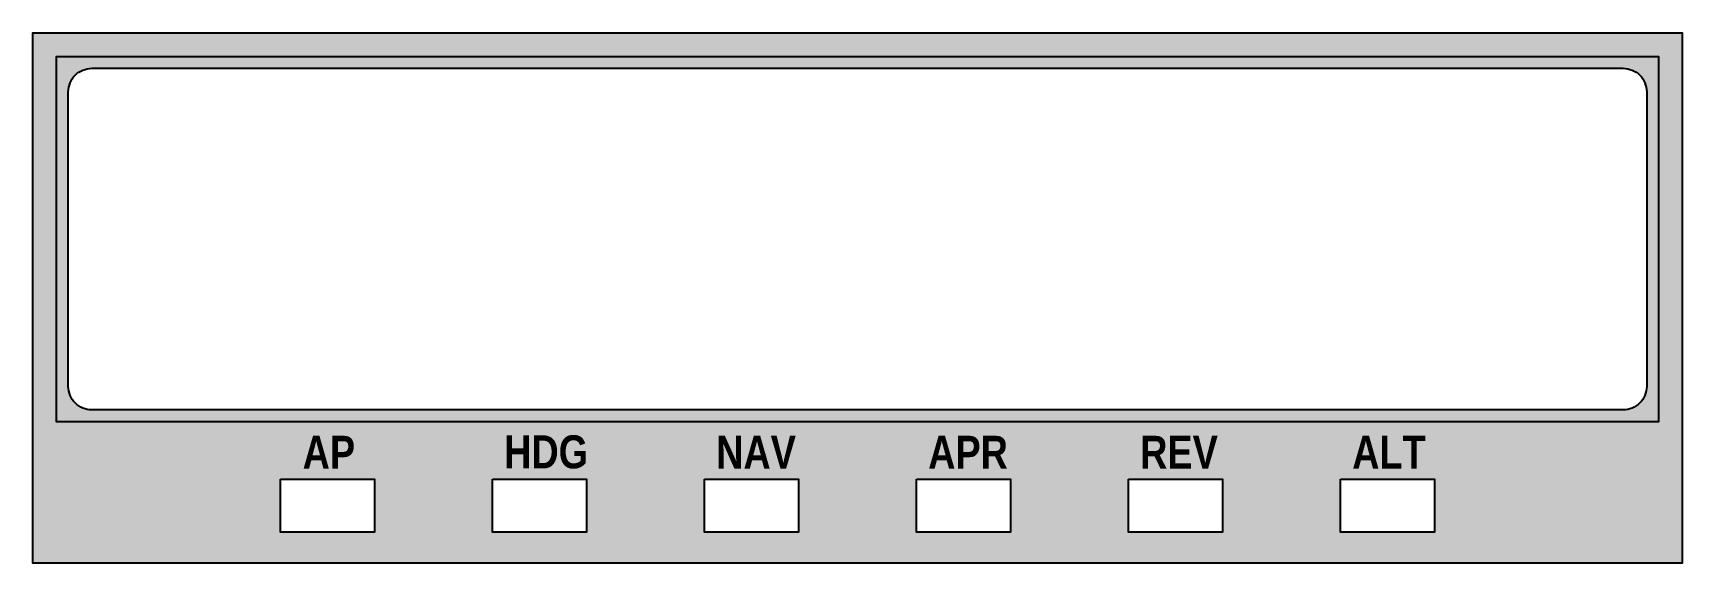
# Model space of a CAD drawing. Header units: inches. Extents: x 0 to 7, y 0.4 to 2.65.
import ezdxf

# ---------------------------------------------------------------- set-up
doc = ezdxf.new("R2010")
doc.units = ezdxf.units.IN
doc.layers.add('hrany', color=250, linetype='Continuous')
doc.layers.add('text', color=255, linetype='Continuous')
doc.styles.get("Standard").update_dxf_attribs({"font": 'arial.ttf'})

msp = doc.modelspace()

# ---------------------------------------------------------------- hatches: boundary and pattern name
at = {"layer": 'hrany', "lineweight": -3}
h = msp.add_hatch(color=256, dxfattribs=at)
h.dxf.hatch_style = 1
h.paths.add_polyline_path([(7, 1.75), (7, 2.65), (0, 2.65), (0, 2.05), (0, 0.4), (7, 0.4)])
h.paths.add_polyline_path([(0.25, 1.05, -0.414214), (0.15, 1.15), (0.15, 2.05), (0.15, 2.4, -0.414214), (0.25, 2.5), (6.75, 2.5, -0.414214), (6.85, 2.4), (6.85, 1.75), (6.85, 1.15, -0.414214), (6.75, 1.05)], flags=16)
h.paths.add_polyline_path([(1.05, 0.756), (1.45, 0.756), (1.45, 0.531), (1.05, 0.531)], flags=16)
h.paths.add_polyline_path([(1.95, 0.756), (2.35, 0.756), (2.35, 0.531), (1.95, 0.531)], flags=16)
h.paths.add_polyline_path([(2.85, 0.756), (3.25, 0.756), (3.25, 0.531), (2.85, 0.531)], flags=16)
h.paths.add_polyline_path([(3.75, 0.756), (4.15, 0.756), (4.15, 0.531), (3.75, 0.531)], flags=16)
h.paths.add_polyline_path([(4.65, 0.756), (5.05, 0.756), (5.05, 0.531), (4.65, 0.531)], flags=16)
h.paths.add_polyline_path([(5.55, 0.756), (5.95, 0.756), (5.95, 0.531), (5.55, 0.531)], flags=16)
at = {"layer": 'text', "lineweight": -3}
h = msp.add_hatch(color=256, dxfattribs=at)
h.dxf.hatch_style = 1
h.paths.add_polyline_path([(6.9, 1.75), (6.9, 2.55), (0.1, 2.55), (0.1, 2.05), (0.1, 1), (6.9, 1)])
h.paths.add_polyline_path([(0.15, 1.15), (0.15, 2.05), (0.15, 2.4, -0.414214), (0.25, 2.5), (6.75, 2.5, -0.414214), (6.85, 2.4), (6.85, 1.75), (6.85, 1.15, -0.414214), (6.75, 1.05), (0.25, 1.05, -0.414214)], flags=16)

# ---------------------------------------------------------------- linework, layer by layer
at = {"layer": 'hrany', "lineweight": -3}
for points in [[(0, 2.05), (0, 2.65), (7, 2.65), (7, 1.75)], [(7, 1.75), (7, 0.4), (0, 0.4), (0, 2.05)]]:
    msp.add_lwpolyline(points, dxfattribs=at)
for points in [[(0.15, 2.05), (0.15, 2.4, -0.414214), (0.25, 2.5), (6.75, 2.5, -0.414214), (6.85, 2.4), (6.85, 1.75)], [(6.85, 1.75), (6.85, 1.15, -0.414214), (6.75, 1.05), (0.25, 1.05, -0.414214), (0.15, 1.15), (0.15, 2.05)]]:
    msp.add_lwpolyline(points, format="xyb", dxfattribs=at)
at = {"layer": 'hrany'}
for points in [[(1.05, 0.756), (1.45, 0.756), (1.45, 0.531), (1.05, 0.531)], [(1.95, 0.756), (2.35, 0.756), (2.35, 0.531), (1.95, 0.531)], [(2.85, 0.756), (3.25, 0.756), (3.25, 0.531), (2.85, 0.531)], [(3.75, 0.756), (4.15, 0.756), (4.15, 0.531), (3.75, 0.531)], [(4.65, 0.756), (5.05, 0.756), (5.05, 0.531), (4.65, 0.531)], [(5.55, 0.756), (5.95, 0.756), (5.95, 0.531), (5.55, 0.531)]]:
    msp.add_lwpolyline(points, close=True, dxfattribs=at)
at = {"layer": 'text', "lineweight": -3}
for points in [[(0.1, 2.3), (0.1, 2.55), (6.9, 2.55), (6.9, 2.05)], [(0.1, 2.05), (0.1, 2.55), (6.9, 2.55), (6.9, 1.75)], [(6.9, 1.75), (6.9, 1), (0.1, 1), (0.1, 2.05)]]:
    msp.add_lwpolyline(points, dxfattribs=at)
for points in [[(0.15, 2.05), (0.15, 2.4, -0.414214), (0.25, 2.5), (6.75, 2.5, -0.414214), (6.85, 2.4), (6.85, 1.75)], [(6.85, 1.75), (6.85, 1.15, -0.414214), (6.75, 1.05), (0.25, 1.05, -0.414214), (0.15, 1.15), (0.15, 2.05)]]:
    msp.add_lwpolyline(points, format="xyb", dxfattribs=at)

# ---------------------------------------------------------------- texts
at = {"layer": 'text', "char_height": 0.14, "attachment_point": 7}
for s, insert in [('{\\fArial Narrow|b1|i0|c0|p34; \\P AP}', (1.1, 0.8)), ('{\\fArial Narrow|b1|i0|c0|p34;HDG}', (2, 0.8)), ('{\\fArial Narrow|b1|i0|c0|p34;NAV}', (2.9, 0.8)), ('{\\fArial Narrow|b1|i0|c0|p34;APR}', (3.8, 0.8)), ('{\\fArial Narrow|b1|i0|c0|p34;REV}', (4.7, 0.8)), ('{\\fArial Narrow|b1|i0|c0|p34;ALT}', (5.6, 0.8))]:
    msp.add_mtext(s, dxfattribs=dict(at, insert=insert))

doc.saveas('drawing.dxf')
